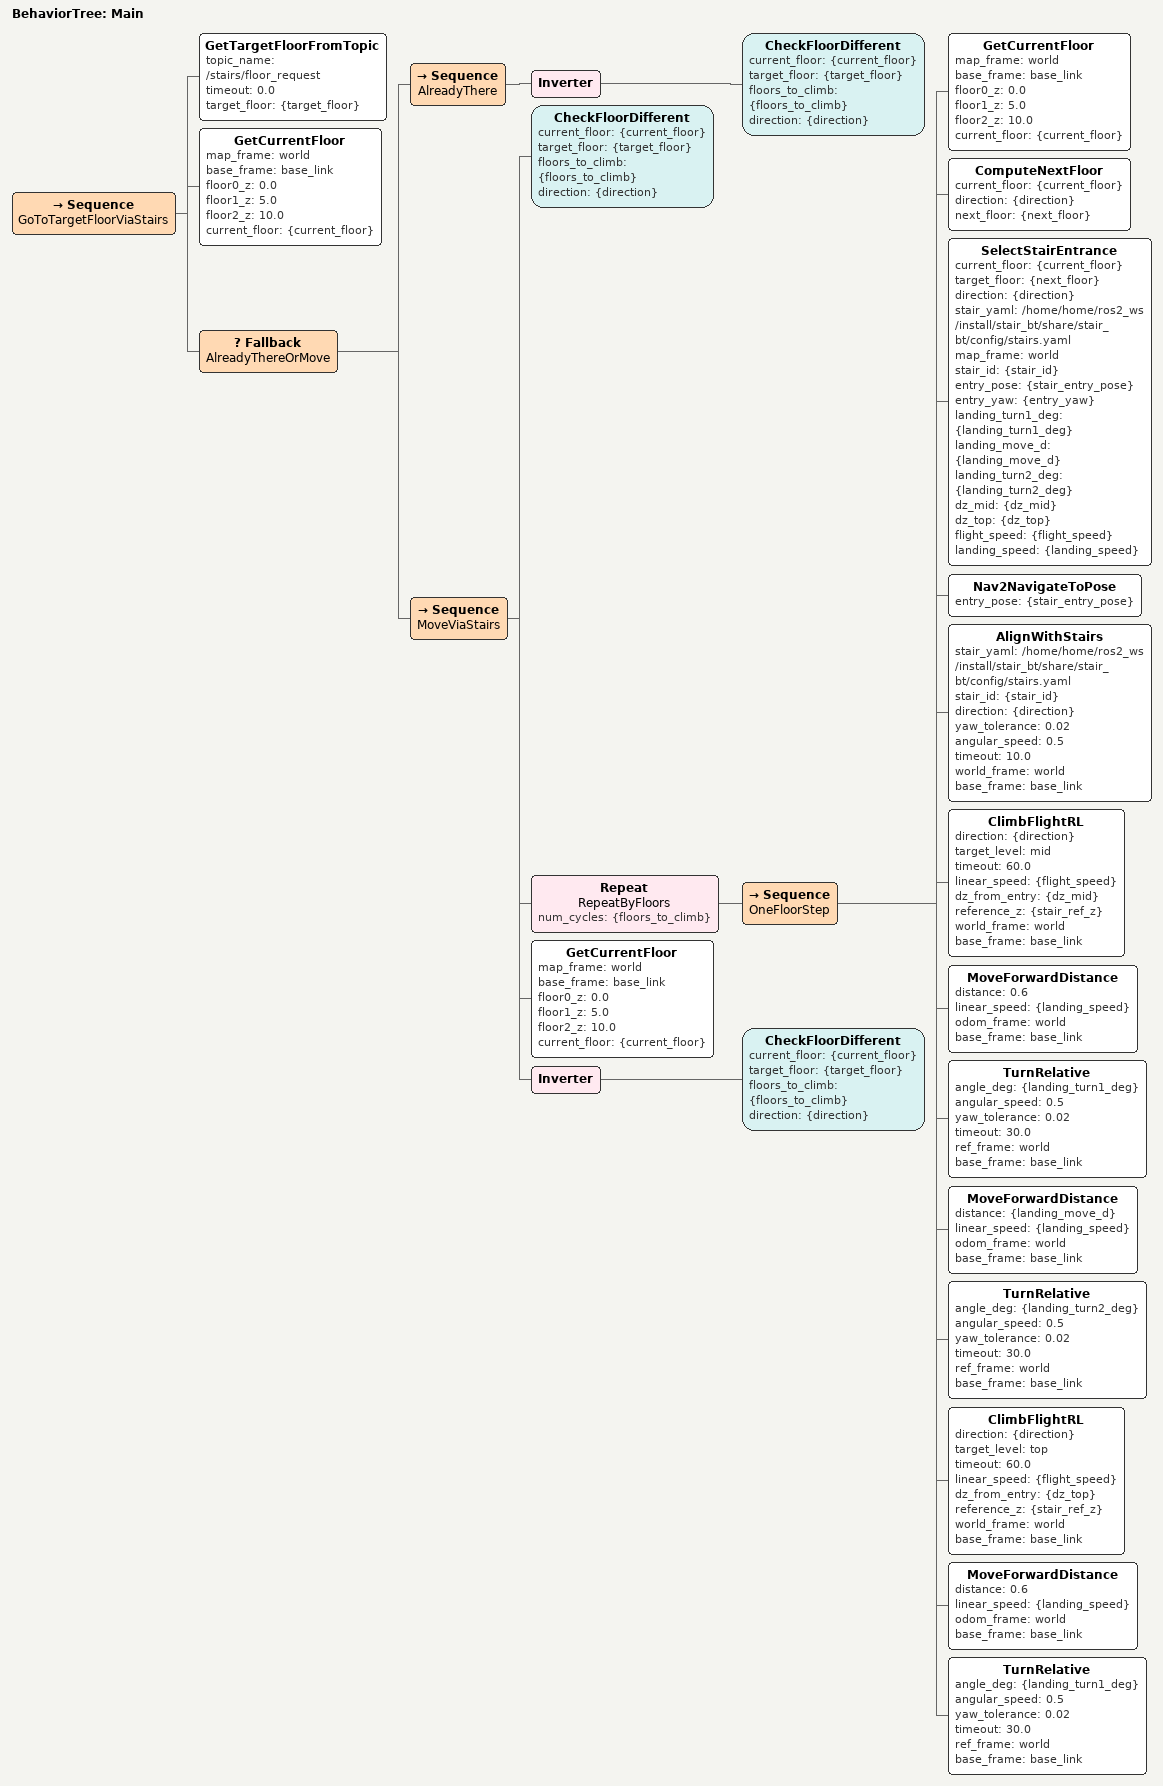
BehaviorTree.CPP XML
<?xml version="1.0"?>
<root main_tree_to_execute="Main">

  <BehaviorTree ID="Main">

    <Sequence name="GoToTargetFloorViaStairs">

      <GetTargetFloorFromTopic
          topic_name="/stairs/floor_request"
          timeout="0.0"
          target_floor="{target_floor}"/>

      <GetCurrentFloor
          map_frame="world"
          base_frame="base_link"
          floor0_z="0.0"
          floor1_z="5.0"
          floor2_z="10.0"
          current_floor="{current_floor}"/>

      <Fallback name="AlreadyThereOrMove">

        <Sequence name="AlreadyThere">
          <Inverter>
            <CheckFloorDifferent
                current_floor="{current_floor}"
                target_floor="{target_floor}"
                floors_to_climb="{floors_to_climb}"
                direction="{direction}"/>
          </Inverter>
        </Sequence>

        <Sequence name="MoveViaStairs">

          <CheckFloorDifferent
              current_floor="{current_floor}"
              target_floor="{target_floor}"
              floors_to_climb="{floors_to_climb}"
              direction="{direction}"/>

          <Repeat name="RepeatByFloors" num_cycles="{floors_to_climb}">

            <Sequence name="OneFloorStep">

              <GetCurrentFloor
                  map_frame="world"
                  base_frame="base_link"
                  floor0_z="0.0"
                  floor1_z="5.0"
                  floor2_z="10.0"
                  current_floor="{current_floor}"/>

              <ComputeNextFloor
                  current_floor="{current_floor}"
                  direction="{direction}"
                  next_floor="{next_floor}"/>

              <SelectStairEntrance
                  current_floor="{current_floor}"
                  target_floor="{next_floor}"
                  direction="{direction}"
                  stair_yaml="/home/home/ros2_ws/install/stair_bt/share/stair_bt/config/stairs.yaml"
                  map_frame="world"
                  stair_id="{stair_id}"
                  entry_pose="{stair_entry_pose}"
                  entry_yaw="{entry_yaw}"
                  landing_turn1_deg="{landing_turn1_deg}"
                  landing_move_d="{landing_move_d}"
                  landing_turn2_deg="{landing_turn2_deg}"
                  dz_mid="{dz_mid}"
                  dz_top="{dz_top}"
                  flight_speed="{flight_speed}"
                  landing_speed="{landing_speed}"/>

              <Nav2NavigateToPose
                  entry_pose="{stair_entry_pose}"/>

              <AlignWithStairs
                  stair_yaml="/home/home/ros2_ws/install/stair_bt/share/stair_bt/config/stairs.yaml"
                  stair_id="{stair_id}"
                  direction="{direction}"
                  yaw_tolerance="0.02"
                  angular_speed="0.5"
                  timeout="10.0"
                  world_frame="world"
                  base_frame="base_link"/>

              <ClimbFlightRL
                  direction="{direction}"
                  target_level="mid"
                  timeout="60.0"
                  linear_speed="{flight_speed}"
                  dz_from_entry="{dz_mid}"
                  reference_z="{stair_ref_z}"
                  world_frame="world"
                  base_frame="base_link"/>

              <MoveForwardDistance
                  distance="0.6"
                  linear_speed="{landing_speed}"
                  odom_frame="world"
                  base_frame="base_link"/>

              <TurnRelative
                  angle_deg="{landing_turn1_deg}"
                  angular_speed="0.5"
                  yaw_tolerance="0.02"
                  timeout="30.0"
                  ref_frame="world"
                  base_frame="base_link"/>

              <MoveForwardDistance
                  distance="{landing_move_d}"
                  linear_speed="{landing_speed}"
                  odom_frame="world"
                  base_frame="base_link"/>

              <TurnRelative
                  angle_deg="{landing_turn2_deg}"
                  angular_speed="0.5"
                  yaw_tolerance="0.02"
                  timeout="30.0"
                  ref_frame="world"
                  base_frame="base_link"/>

              <ClimbFlightRL
                  direction="{direction}"
                  target_level="top"
                  timeout="60.0"
                  linear_speed="{flight_speed}"
                  dz_from_entry="{dz_top}"
                  reference_z="{stair_ref_z}"
                  world_frame="world"
                  base_frame="base_link"/>

              <MoveForwardDistance
                  distance="0.6"
                  linear_speed="{landing_speed}"
                  odom_frame="world"
                  base_frame="base_link"/>

              <TurnRelative
                  angle_deg="{landing_turn1_deg}"
                  angular_speed="0.5"
                  yaw_tolerance="0.02"
                  timeout="30.0"
                  ref_frame="world"
                  base_frame="base_link"/>

            </Sequence>
          </Repeat>

          <GetCurrentFloor
              map_frame="world"
              base_frame="base_link"
              floor0_z="0.0"
              floor1_z="5.0"
              floor2_z="10.0"
              current_floor="{current_floor}"/>

          <Inverter>
            <CheckFloorDifferent
                current_floor="{current_floor}"
                target_floor="{target_floor}"
                floors_to_climb="{floors_to_climb}"
                direction="{direction}"/>
          </Inverter>

        </Sequence>

      </Fallback>

    </Sequence>

  </BehaviorTree>

</root>
